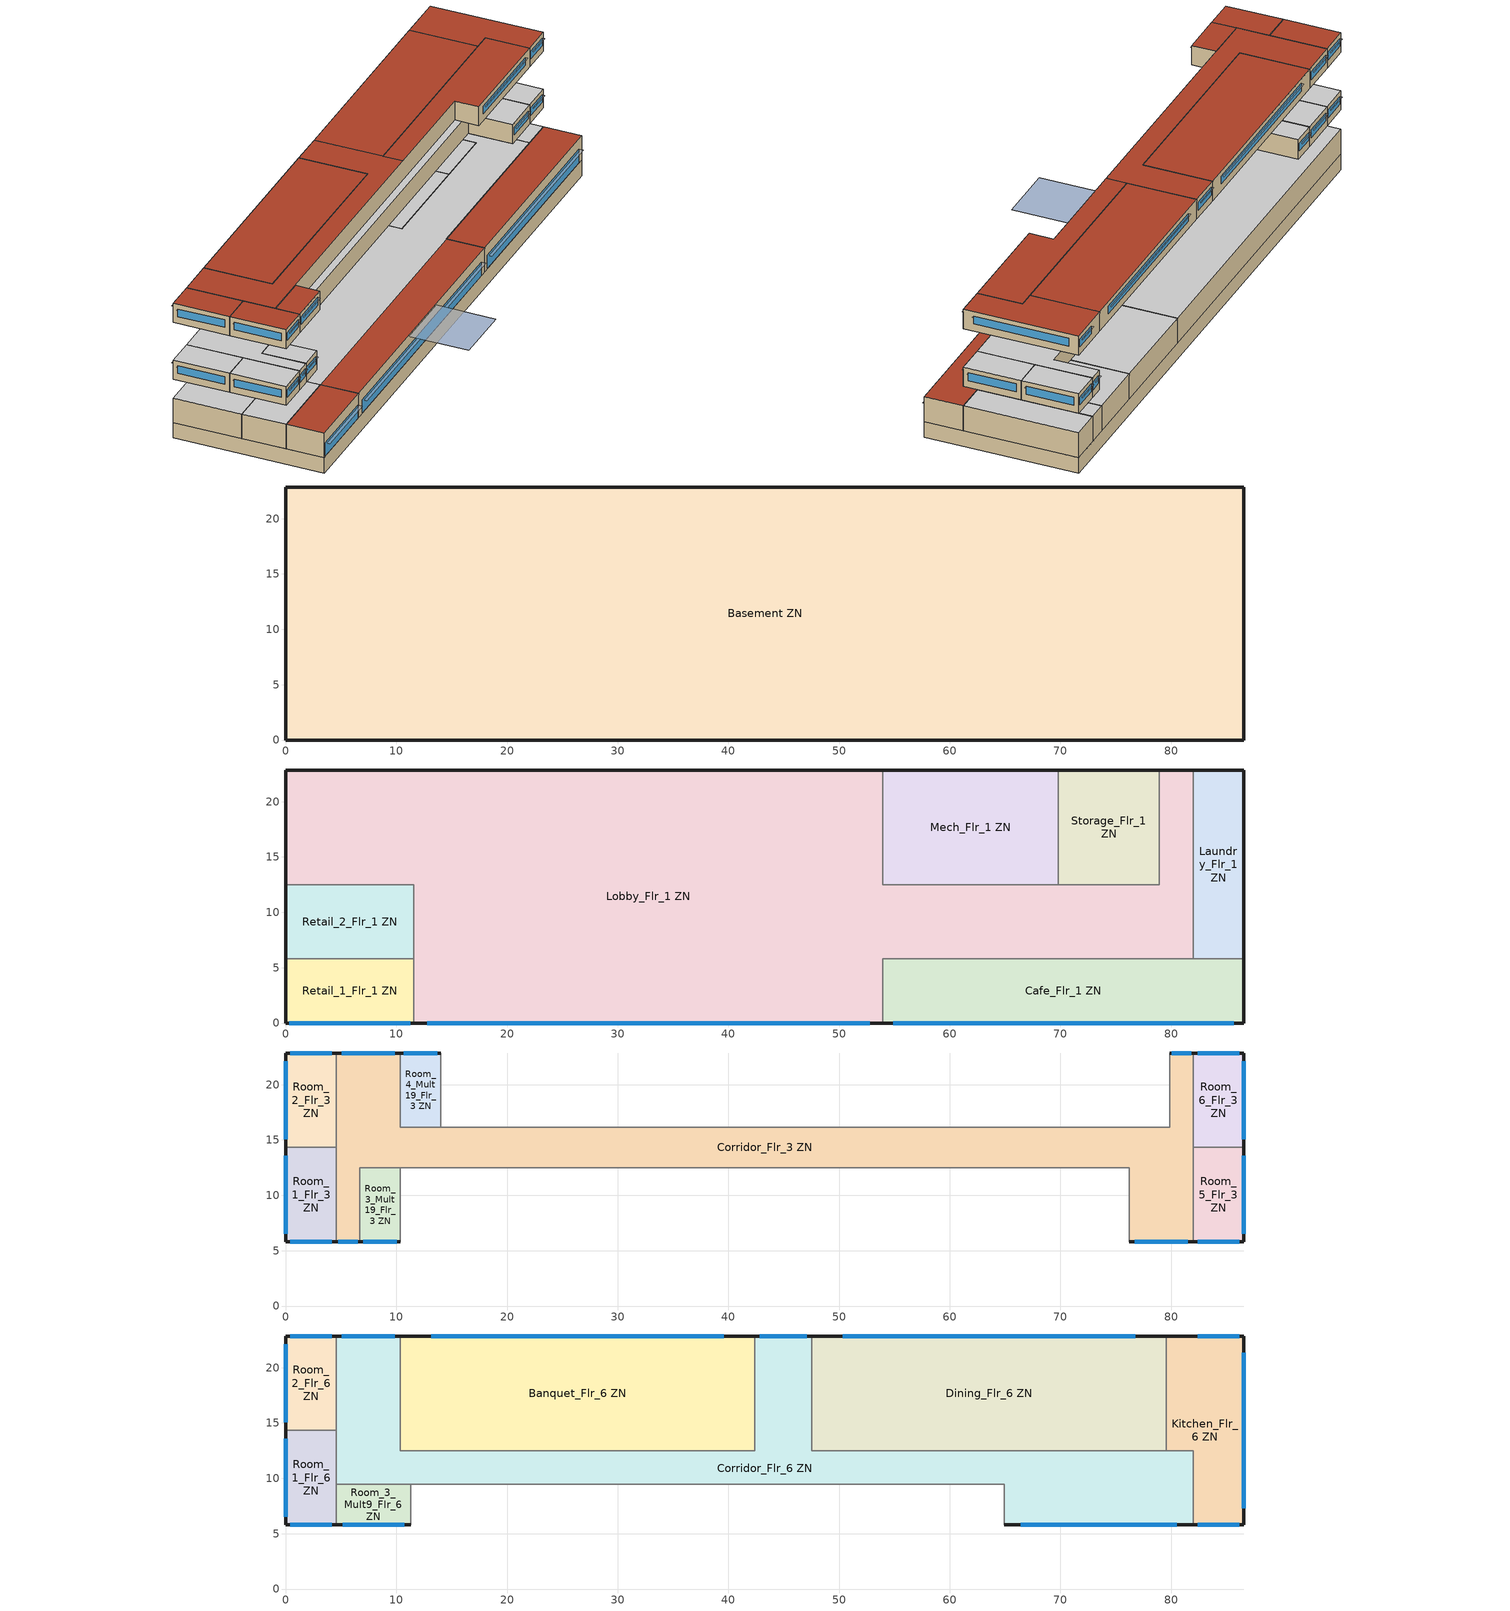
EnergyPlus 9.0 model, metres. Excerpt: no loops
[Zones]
Basement ZN
 floor ground (ext-slab-mass): 86.56,22.86 86.56,0 0,0 0,22.86 z-2.44
 wall ground (Typical Insulated Basement Mass Wall): 86.56,0 86.56,22.86 0,22.86 0,0 86.56,0 z-2.44:0
Cafe_Flr_1 ZN
 floor to Basement ZN (Typical Interior Floor): 86.56,5.79 86.56,0 53.95,0 53.95,5.79 z0
 wall outside (Typical Insulated Exterior Mass Wall adj ext wall insulation adj ext wall insulation): 53.95,0 86.56,0 86.56,5.79 z0:3.96
 wall to Lobby_Flr_1 ZN (Typical Interior Wall): 81.99,5.79 53.95,5.79 53.95,0 z0:3.96
 wall to Laundry_Flr_1 ZN (Typical Interior Wall): 86.56,5.79 81.99,5.79 z0:3.96
 window (Window U-0.624082438903 and Window SHGC 0.625567317244): 54.87,0 85.64,0 z0.15:2.29
 roof outside (Typical IEAD Roof R-13.51 adj roof insulation adj roof insulation): 86.56,0 86.56,5.79 53.95,5.79 53.95,0 z3.96
Laundry_Flr_1 ZN
 floor to Basement ZN (Typical Interior Floor): 86.56,22.86 86.56,5.79 81.99,5.79 81.99,22.86 z0
 wall outside (Typical Insulated Exterior Mass Wall adj ext wall insulation adj ext wall insulation): 86.56,5.79 86.56,22.86 81.99,22.86 z0:3.96
 wall to Lobby_Flr_1 ZN (Typical Interior Wall): 81.99,22.86 81.99,5.79 z0:3.96
 ceiling adiabatic (Floor Adiabatic construction): 86.56,5.79 86.56,22.86 81.99,22.86 81.99,5.79 z3.96
Lobby_Flr_1 ZN
 floor to Basement ZN (Typical Interior Floor): 53.95,22.86 53.95,0 11.58,0 11.58,12.5 0,12.5 0,22.86 z0; 81.99,22.86 81.99,5.79 53.95,5.79 53.95,12.5 78.94,12.5 78.94,22.86 z0
 wall outside (Typical Insulated Exterior Mass Wall adj ext wall insulation adj ext wall insulation): 53.95,22.86 0,22.86 0,12.5 / 11.58,0 53.95,0 / 81.99,22.86 78.94,22.86 z0:3.96
 wall to Mech_Flr_1 ZN (Typical Interior Wall): 69.8,12.5 53.95,12.5 53.95,22.86 z0:3.96
 wall to Retail_2_Flr_1 ZN (Typical Interior Wall): 0,12.5 11.58,12.5 11.58,5.79 z0:3.96
 wall to Retail_1_Flr_1 ZN (Typical Interior Wall): 11.58,5.79 11.58,0 z0:3.96
 wall to Storage_Flr_1 ZN (Typical Interior Wall): 78.94,22.86 78.94,12.5 69.8,12.5 z0:3.96
 window (Window U-0.624082438903 and Window SHGC 0.625567317244): 12.78,0 52.75,0 z0.15:2.29
 ceiling adiabatic (Floor Adiabatic construction): 81.99,5.79 81.99,22.86 78.94,22.86 78.94,12.5 53.95,12.5 53.95,22.86 0,22.86 0,12.5 11.58,12.5 11.58,5.79 z3.96
 roof outside (Typical IEAD Roof R-13.51 adj roof insulation adj roof insulation): 53.95,0 53.95,5.79 11.58,5.79 11.58,0 z3.96
Mech_Flr_1 ZN
 floor to Basement ZN (Typical Interior Floor): 69.8,22.86 69.8,12.5 53.95,12.5 53.95,22.86 z0
 wall outside (Typical Insulated Exterior Mass Wall adj ext wall insulation adj ext wall insulation): 69.8,22.86 53.95,22.86 z0:3.96
 wall to Storage_Flr_1 ZN (Typical Interior Wall): 69.8,12.5 69.8,22.86 z0:3.96
 ceiling adiabatic (Floor Adiabatic construction): 69.8,12.5 69.8,22.86 53.95,22.86 53.95,12.5 z3.96
Retail_1_Flr_1 ZN
 floor to Basement ZN (Typical Interior Floor): 11.58,5.79 11.58,0 0,0 0,5.79 z0
 wall outside (Typical Insulated Exterior Mass Wall adj ext wall insulation adj ext wall insulation): 0,5.79 0,0 11.58,0 z0:3.96
 wall to Retail_2_Flr_1 ZN (Typical Interior Wall): 11.58,5.79 0,5.79 z0:3.96
 window (Window U-0.624082438903 and Window SHGC 0.625567317244): 0.33,0 11.25,0 z0.15:2.29
 roof outside (Typical IEAD Roof R-13.51 adj roof insulation adj roof insulation): 11.58,0 11.58,5.79 0,5.79 0,0 z3.96
Retail_2_Flr_1 ZN
 floor to Basement ZN (Typical Interior Floor): 11.58,12.5 11.58,5.79 0,5.79 0,12.5 z0
 wall outside (Typical Insulated Exterior Mass Wall adj ext wall insulation adj ext wall insulation): 0,12.5 0,5.79 z0:3.96
 ceiling adiabatic (Floor Adiabatic construction): 11.58,5.79 11.58,12.5 0,12.5 0,5.79 z3.96
Storage_Flr_1 ZN
 floor to Basement ZN (Typical Interior Floor): 78.94,22.86 78.94,12.5 69.8,12.5 69.8,22.86 z0
 wall outside (Typical Insulated Exterior Mass Wall adj ext wall insulation adj ext wall insulation): 78.94,22.86 69.8,22.86 z0:3.96
 ceiling adiabatic (Floor Adiabatic construction): 78.94,12.5 78.94,22.86 69.8,22.86 69.8,12.5 z3.96
Corridor_Flr_3 ZN
 floor adiabatic (Floor Adiabatic construction): 10.36,22.86 10.36,12.5 6.71,12.5 6.71,5.79 4.57,5.79 4.57,22.86 z7.01; 76.2,16.15 76.2,12.5 10.36,12.5 10.36,16.15 z7.01; 81.99,22.86 81.99,5.79 76.2,5.79 76.2,16.15 79.86,16.15 79.86,22.86 z7.01
 wall outside (Typical Insulated Exterior Mass Wall adj ext wall insulation adj ext wall insulation): 10.36,22.86 4.57,22.86 / 4.57,5.79 6.71,5.79 / 81.99,22.86 79.86,22.86 / 76.2,5.79 81.99,5.79 z7.01:10.06
 wall adiabatic (Wall Adiabatic construction): 79.86,22.86 79.86,16.15 10.36,16.15 10.36,22.86 / 6.71,5.79 6.71,12.5 76.2,12.5 76.2,5.79 z7.01:10.06
 wall to Room_5_Flr_3 ZN (Typical Interior Wall): 81.99,5.79 81.99,14.33 z7.01:10.06
 wall to Room_1_Flr_3 ZN (Typical Interior Wall): 4.57,14.33 4.57,5.79 z7.01:10.06
 wall to Room_6_Flr_3 ZN (Typical Interior Wall): 81.99,14.33 81.99,22.86 z7.01:10.06
 wall to Room_2_Flr_3 ZN (Typical Interior Wall): 4.57,22.86 4.57,14.33 z7.01:10.06
 window (Window U-0.624082438903 and Window SHGC 0.625567317244): 9.86,22.86 5.08,22.86 / 4.76,5.79 6.52,5.79 / 81.81,22.86 80.04,22.86 / 76.71,5.79 81.49,5.79 z8.11:9.33
 ceiling adiabatic (Floor Adiabatic construction): 6.71,5.79 6.71,12.5 10.36,12.5 10.36,22.86 4.57,22.86 4.57,5.79 z10.06; 76.2,12.5 76.2,16.15 10.36,16.15 10.36,12.5 z10.06; 81.99,5.79 81.99,22.86 79.86,22.86 79.86,16.15 76.2,16.15 76.2,5.79 z10.06
Room_1_Flr_3 ZN
 floor adiabatic (Floor Adiabatic construction): 4.57,14.33 4.57,5.79 0,5.79 0,14.33 z7.01
 wall outside (Typical Insulated Exterior Mass Wall adj ext wall insulation adj ext wall insulation): 0,14.33 0,5.79 4.57,5.79 z7.01:10.06
 wall to Room_2_Flr_3 ZN (Typical Interior Wall): 4.57,14.33 0,14.33 z7.01:10.06
 window (Window U-0.624082438903 and Window SHGC 0.625567317244): 0.4,5.79 4.17,5.79 / 0,13.58 0,6.54 z8.11:9.33
 ceiling adiabatic (Floor Adiabatic construction): 4.57,5.79 4.57,14.33 0,14.33 0,5.79 z10.06
Room_2_Flr_3 ZN
 floor adiabatic (Floor Adiabatic construction): 4.57,22.86 4.57,14.33 0,14.33 0,22.86 z7.01
 wall outside (Typical Insulated Exterior Mass Wall adj ext wall insulation adj ext wall insulation): 4.57,22.86 0,22.86 0,14.33 z7.01:10.06
 window (Window U-0.624082438903 and Window SHGC 0.625567317244): 4.17,22.86 0.4,22.86 / 0,22.11 0,15.07 z8.11:9.33
 ceiling adiabatic (Floor Adiabatic construction): 4.57,14.33 4.57,22.86 0,22.86 0,14.33 z10.06
Room_3_Mult19_Flr_3 ZN
 floor adiabatic (Floor Adiabatic construction): 10.36,12.5 10.36,5.79 6.71,5.79 6.71,12.5 z7.01
 wall outside (Typical Insulated Exterior Mass Wall adj ext wall insulation adj ext wall insulation): 6.71,5.79 10.36,5.79 z7.01:10.06
 wall adiabatic (Wall Adiabatic construction): 10.36,5.79 10.36,12.5 6.71,12.5 6.71,5.79 z7.01:10.06
 window (Window U-0.624082438903 and Window SHGC 0.625567317244): 7.03,5.79 10.04,5.79 z8.11:9.33
 ceiling adiabatic (Floor Adiabatic construction): 10.36,5.79 10.36,12.5 6.71,12.5 6.71,5.79 z10.06
Room_4_Mult19_Flr_3 ZN
 floor adiabatic (Floor Adiabatic construction): 14.02,22.86 14.02,16.15 10.36,16.15 10.36,22.86 z7.01
 wall outside (Typical Insulated Exterior Mass Wall adj ext wall insulation adj ext wall insulation): 14.02,22.86 10.36,22.86 z7.01:10.06
 wall adiabatic (Wall Adiabatic construction): 10.36,22.86 10.36,16.15 14.02,16.15 14.02,22.86 z7.01:10.06
 window (Window U-0.624082438903 and Window SHGC 0.625567317244): 13.7,22.86 10.68,22.86 z8.11:9.33
 ceiling adiabatic (Floor Adiabatic construction): 14.02,16.15 14.02,22.86 10.36,22.86 10.36,16.15 z10.06
Room_5_Flr_3 ZN
 floor adiabatic (Floor Adiabatic construction): 86.56,14.33 86.56,5.79 81.99,5.79 81.99,14.33 z7.01
 wall outside (Typical Insulated Exterior Mass Wall adj ext wall insulation adj ext wall insulation): 81.99,5.79 86.56,5.79 86.56,14.33 z7.01:10.06
 wall to Room_6_Flr_3 ZN (Typical Interior Wall): 86.56,14.33 81.99,14.33 z7.01:10.06
 window (Window U-0.624082438903 and Window SHGC 0.625567317244): 86.56,6.54 86.56,13.58 / 82.39,5.79 86.16,5.79 z8.11:9.33
 ceiling adiabatic (Floor Adiabatic construction): 86.56,5.79 86.56,14.33 81.99,14.33 81.99,5.79 z10.06
Room_6_Flr_3 ZN
 floor adiabatic (Floor Adiabatic construction): 86.56,22.86 86.56,14.33 81.99,14.33 81.99,22.86 z7.01
 wall outside (Typical Insulated Exterior Mass Wall adj ext wall insulation adj ext wall insulation): 86.56,14.33 86.56,22.86 81.99,22.86 z7.01:10.06
 window (Window U-0.624082438903 and Window SHGC 0.625567317244): 86.56,15.07 86.56,22.11 / 86.16,22.86 82.39,22.86 z8.11:9.33
 ceiling adiabatic (Floor Adiabatic construction): 86.56,14.33 86.56,22.86 81.99,22.86 81.99,14.33 z10.06
Banquet_Flr_6 ZN
 floor adiabatic (Floor Adiabatic construction): 42.37,22.86 42.37,12.5 10.36,12.5 10.36,22.86 z16.15
 wall outside (Typical Insulated Exterior Mass Wall adj ext wall insulation adj ext wall insulation): 42.37,22.86 10.36,22.86 z16.15:19.2
 wall to Corridor_Flr_6 ZN (Typical Interior Wall): 10.36,22.86 10.36,12.5 42.37,12.5 42.37,22.86 z16.15:19.2
 window (Window U-0.624082438903 and Window SHGC 0.625567317244): 39.57,22.86 13.16,22.86 z17.26:18.48
 roof outside (Typical IEAD Roof R-13.51 adj roof insulation adj roof insulation): 42.37,12.5 42.37,22.86 10.36,22.86 10.36,12.5 z19.2
Corridor_Flr_6 ZN
 floor adiabatic (Floor Adiabatic construction): 47.55,22.86 47.55,12.5 81.99,12.5 81.99,5.79 64.92,5.79 64.92,9.45 4.57,9.45 4.57,22.86 10.36,22.86 10.36,12.5 42.37,12.5 42.37,22.86 z16.15
 wall outside (Typical Insulated Exterior Mass Wall adj ext wall insulation adj ext wall insulation): 10.36,22.86 4.57,22.86 / 47.55,22.86 42.37,22.86 / 64.92,5.79 81.99,5.79 z16.15:19.2
 wall adiabatic (Wall Adiabatic construction): 4.57,22.86 4.57,9.45 64.92,9.45 64.92,5.79 / 81.99,12.5 47.55,12.5 z16.15:19.2
 wall to Dining_Flr_6 ZN (Typical Interior Wall): 47.55,12.5 47.55,22.86 z16.15:19.2
 wall to Kitchen_Flr_6 ZN (Typical Interior Wall): 81.99,5.79 81.99,12.5 z16.15:19.2
 window (Window U-0.624082438903 and Window SHGC 0.625567317244): 9.86,22.86 5.08,22.86 / 47.1,22.86 42.82,22.86 / 66.41,5.79 80.5,5.79 z17.26:18.48
 roof outside (Typical IEAD Roof R-13.51 adj roof insulation adj roof insulation): 47.55,9.45 47.55,22.86 42.37,22.86 42.37,12.5 10.36,12.5 10.36,22.86 4.57,22.86 4.57,9.45 z19.2; 81.99,5.79 81.99,12.5 47.55,12.5 47.55,9.45 64.92,9.45 64.92,5.79 z19.2
Dining_Flr_6 ZN
 floor adiabatic (Floor Adiabatic construction): 79.55,22.86 79.55,12.5 47.55,12.5 47.55,22.86 z16.15
 wall outside (Typical Insulated Exterior Mass Wall adj ext wall insulation adj ext wall insulation): 79.55,22.86 47.55,22.86 z16.15:19.2
 wall to Kitchen_Flr_6 ZN (Typical Interior Wall): 79.55,12.5 79.55,22.86 z16.15:19.2
 wall adiabatic (Wall Adiabatic construction): 47.55,12.5 79.55,12.5 z16.15:19.2
 window (Window U-0.624082438903 and Window SHGC 0.625567317244): 76.76,22.86 50.34,22.86 z17.26:18.48
 roof outside (Typical IEAD Roof R-13.51 adj roof insulation adj roof insulation): 79.55,12.5 79.55,22.86 47.55,22.86 47.55,12.5 z19.2
Kitchen_Flr_6 ZN
 floor adiabatic (Floor Adiabatic construction): 86.56,22.86 86.56,5.79 81.99,5.79 81.99,12.5 79.55,12.5 79.55,22.86 z16.15
 wall outside (Typical Insulated Exterior Mass Wall adj ext wall insulation adj ext wall insulation): 81.99,5.79 86.56,5.79 86.56,22.86 79.55,22.86 z16.15:19.2
 wall adiabatic (Wall Adiabatic construction): 79.55,12.5 81.99,12.5 z16.15:19.2
 window (Window U-0.624082438903 and Window SHGC 0.625567317244): 82.39,5.79 86.16,5.79 / 86.56,7.28 86.56,21.37 / 86.16,22.86 82.39,22.86 z17.26:18.48
 roof outside (Typical IEAD Roof R-13.51 adj roof insulation adj roof insulation): 86.56,5.79 86.56,22.86 79.55,22.86 79.55,12.5 81.99,12.5 81.99,5.79 z19.2
Room_1_Flr_6 ZN
 floor adiabatic (Floor Adiabatic construction): 4.57,14.33 4.57,5.79 0,5.79 0,14.33 z16.15
 wall outside (Typical Insulated Exterior Mass Wall adj ext wall insulation adj ext wall insulation): 0,14.33 0,5.79 4.57,5.79 z16.15:19.2
 wall adiabatic (Wall Adiabatic construction): 4.57,5.79 4.57,14.33 z16.15:19.2
 wall to Room_2_Flr_6 ZN (Typical Interior Wall): 4.57,14.33 0,14.33 z16.15:19.2
 window (Window U-0.624082438903 and Window SHGC 0.625567317244): 0.4,5.79 4.17,5.79 / 0,13.58 0,6.54 z17.26:18.48
 roof outside (Typical IEAD Roof R-13.51 adj roof insulation adj roof insulation): 4.57,5.79 4.57,14.33 0,14.33 0,5.79 z19.2
Room_2_Flr_6 ZN
 floor adiabatic (Floor Adiabatic construction): 4.57,22.86 4.57,14.33 0,14.33 0,22.86 z16.15
 wall outside (Typical Insulated Exterior Mass Wall adj ext wall insulation adj ext wall insulation): 4.57,22.86 0,22.86 0,14.33 z16.15:19.2
 wall adiabatic (Wall Adiabatic construction): 4.57,14.33 4.57,22.86 z16.15:19.2
 window (Window U-0.624082438903 and Window SHGC 0.625567317244): 4.17,22.86 0.4,22.86 / 0,22.11 0,15.07 z17.26:18.48
 roof outside (Typical IEAD Roof R-13.51 adj roof insulation adj roof insulation): 4.57,14.33 4.57,22.86 0,22.86 0,14.33 z19.2
Room_3_Mult9_Flr_6 ZN
 floor adiabatic (Floor Adiabatic construction): 11.28,9.45 11.28,5.79 4.57,5.79 4.57,9.45 z16.15
 wall outside (Typical Insulated Exterior Mass Wall adj ext wall insulation adj ext wall insulation): 4.57,5.79 11.28,5.79 z16.15:19.2
 wall adiabatic (Wall Adiabatic construction): 11.28,5.79 11.28,9.45 4.57,9.45 4.57,5.79 z16.15:19.2
 window (Window U-0.624082438903 and Window SHGC 0.625567317244): 5.16,5.79 10.69,5.79 z17.26:18.48
 roof outside (Typical IEAD Roof R-13.51 adj roof insulation adj roof insulation): 11.28,5.79 11.28,9.45 4.57,9.45 4.57,5.79 z19.2
shading: 37.34,-9.14 37.34,0 28.19,0 28.19,-9.14 z3.96; 13.16,22.86 39.57,22.86 39.57,23.24 13.16,23.24 z18.48; 85.63,0 54.88,0 54.88,-0.67 85.63,-0.67 z2.29; 5.08,22.86 9.86,22.86 9.86,23.24 5.08,23.24 z9.33; 6.52,5.79 4.76,5.79 4.76,5.41 6.52,5.41 z9.33; 80.04,22.86 81.81,22.86 81.81,23.24 80.04,23.24 z9.33; 81.48,5.79 76.71,5.79 76.71,5.41 81.48,5.41 z9.33; 5.08,22.86 9.86,22.86 9.86,23.24 5.08,23.24 z18.48; 42.82,22.86 47.09,22.86 47.09,23.24 42.82,23.24 z18.48; 80.5,5.79 66.42,5.79 66.42,5.41 80.5,5.41 z18.48; 50.35,22.86 76.75,22.86 76.75,23.24 50.35,23.24 z18.48; 86.16,5.79 82.39,5.79 82.39,5.41 86.16,5.41 z18.48; 86.56,21.37 86.56,7.29 86.94,7.29 86.94,21.37 z18.48; 82.39,22.86 86.16,22.86 86.16,23.24 82.39,23.24 z18.48; 52.74,0 12.79,0 12.79,-0.67 52.74,-0.67 z2.29; 11.25,0 0.33,0 0.33,-0.67 11.25,-0.67 z2.29; 4.17,5.79 0.4,5.79 0.4,5.41 4.17,5.41 z9.33; 0,6.54 0,13.58 -0.38,13.58 -0.38,6.54 z9.33; 4.17,5.79 0.4,5.79 0.4,5.41 4.17,5.41 z18.48; 0,6.54 0,13.58 -0.38,13.58 -0.38,6.54 z18.48; 0.4,22.86 4.17,22.86 4.17,23.24 0.4,23.24 z9.33; 0,15.07 0,22.11 -0.38,22.11 -0.38,15.07 z9.33; 0.4,22.86 4.17,22.86 4.17,23.24 0.4,23.24 z18.48; 0,15.07 0,22.11 -0.38,22.11 -0.38,15.07 z18.48; 10.04,5.79 7.03,5.79 7.03,5.41 10.04,5.41 z9.33; 10.69,5.79 5.16,5.79 5.16,5.41 10.69,5.41 z18.48; 10.68,22.86 13.7,22.86 13.7,23.24 10.68,23.24 z9.33; 86.56,13.58 86.56,6.54 86.94,6.54 86.94,13.58 z9.33; 86.16,5.79 82.39,5.79 82.39,5.41 86.16,5.41 z9.33; 86.56,22.11 86.56,15.07 86.94,15.07 86.94,22.11 z9.33; 82.39,22.86 86.16,22.86 86.16,23.24 82.39,23.24 z9.33
[Building]
DOE Ref 1980-2004-LargeHotel-ASHRAE 169-2006-1A created: 2017-12-25 16:13:06 -0700: North Axis {deg}=0; Terrain=City; Loads Convergence Tolerance Value=0.04; Temperature Convergence Tolerance Value {deltaC}=0.2; Solar Distribution=FullInteriorAndExterior; Maximum Number of Warmup Days=25; Minimum Number of Warmup Days=6
[Site:Location]
Miami Intl Ap_FL_USA: Latitude {deg}=25.82; Longitude {deg}=-80.3; Time Zone {hr}=-5; Elevation {m}=11
[Site:GroundTemperature:BuildingSurface]
22.509, 22.645, 22.781, 22.956, 23.052, 23.08, 23.116, 23.108, 23.133, 23.139, 23.077, 22.913
[Site:WaterMainsTemperature]
Calculation Method=Correlation; Annual Average Outdoor Air Temperature {C}=24.4917; Maximum Difference In Monthly Average Outdoor Air Temperatures {deltaC}=8.7
[SizingPeriod:DesignDay] Day of Month=21; Dry-Bulb Temperature Range Modifier Type=DefaultMultipliers; Humidity Condition Type=Wetbulb; Barometric Pressure {Pa}=101193; Rain Indicator=No; Snow Indicator=No; Daylight Saving Time Indicator=No
Name | Month | Day Type | Maximum Dry-Bulb Temperature {C} | Daily Dry-Bulb Temperature Range {deltaC} | Wetbulb or DewPoint at Maximum Dry-Bulb {C} | Wind Speed {m/s} | Wind Direction {deg} | Solar Model Indicator | ASHRAE Clear Sky Optical Depth for Beam Irradiance (taub) | ASHRAE Clear Sky Optical Depth for Diffuse Irradiance (taud) | Sky Clearness
Miami Intl Ap Ann Clg .4% Condns DB=>MWB | 7 | SummerDesignDay | 33.2 | 6.7 | 25.3 | 4.5 | 140 | ASHRAETau | 0.528 | 1.905
Miami Intl Ap Ann Htg 99.6% Condns DB | 1 | WinterDesignDay | 8.7 | 0 | 8.7 | 3.8 | 340 | ASHRAEClearSky |  |  | 0
[Material] Thermal Absorptance=0.9
Name | Roughness | Thickness {m} | Conductivity {W/m-K} | Density {kg/m3} | Specific Heat {J/kg-K} | Solar Absorptance | Visible Absorptance
1/2IN Gypsum | Smooth | 0.0127 | 0.16 | 784.9 | 830 | 0.4 | 0.4
100mm Normalweight concrete floor | MediumSmooth | 0.1016 | 2.31 | 2322 | 832 | 0.7 | 0.7
1IN Stucco | Smooth | 0.0253 | 0.6918 | 1858 | 837 | 0.7 | 0.92
8 in. Concrete Block Basement Wall | MediumRough | 0.2032 | 1.326 | 1842 | 912 | 0.7 | 0.7
8IN CONCRETE HW RefBldg | Rough | 0.2032 | 1.311 | 2240 | 836.8 | 0.7 | 0.7
G01 13mm gypsum board | Smooth | 0.0127 | 0.16 | 800 | 1090 | 0.7 | 0.5
HW CONCRETE | Rough | 0.1016 | 1.31125 | 2240 | 837.36 | 0.7 | 0.7
Metal Roof Surface | Smooth | 0.0008 | 45.28 | 7824 | 500 | 0.7 | 0.7
Roof Membrane | VeryRough | 0.0095 | 0.16 | 1121.29 | 1460 | 0.77 | 0.7
Std Wood 6inch | MediumSmooth | 0.15 | 0.12 | 540 | 1210 | 0.7 | 0.7
[Material:NoMass] Thermal Absorptance=0.9; Solar Absorptance=0.7
Name | Roughness | Thermal Resistance {m2-K/W} | Visible Absorptance
CP02 CARPET PAD | VeryRough | 0.21648 | 0.8
Nonres_Floor_Insulation | MediumSmooth | 2.88292 | 0.7
Typical Insulation R-12.4_R-value 18.87975939 (ft^2*h*R/Btu)_R-value 9.07369482076 (ft^2*h*R/Btu) | Smooth | 1.59797 | 0.7
Typical Insulation R-12.4_R-value 31.14318415 (ft^2*h*R/Btu)_R-value 18.0089543184 (ft^2*h*R/Btu) | Smooth | 3.17156 | 0.7
[WindowMaterial:SimpleGlazingSystem]
Simple Glazing Material U-0.624082438903 and SHGC 0.625567317244: U-Factor {W/m2-K}=3.5437; Solar Heat Gain Coefficient=0.625567
[Construction]
ext-slab-mass: HW CONCRETE, CP02 CARPET PAD
Floor Adiabatic construction: CP02 CARPET PAD, 100mm Normalweight concrete floor, Nonres_Floor_Insulation
InteriorFurnishings: Std Wood 6inch
Typical IEAD Roof R-13.51 adj roof insulation adj roof insulation: Roof Membrane, Typical Insulation R-12.4_R-value 31.14318415 (ft^2*h*R/Btu)_R-value 18.0089543184 (ft^2*h*R/Btu), Metal Roof Surface
Typical Insulated Basement Mass Wall: 8 in. Concrete Block Basement Wall
Typical Insulated Exterior Mass Wall adj ext wall insulation adj ext wall insulation: 1IN Stucco, 8IN CONCRETE HW RefBldg, Typical Insulation R-12.4_R-value 18.87975939 (ft^2*h*R/Btu)_R-value 9.07369482076 (ft^2*h*R/Btu), 1/2IN Gypsum
Typical Interior Floor: 100mm Normalweight concrete floor, CP02 CARPET PAD
Typical Interior Wall; Wall Adiabatic construction: G01 13mm gypsum board, G01 13mm gypsum board
Window U-0.624082438903 and Window SHGC 0.625567317244: Simple Glazing Material U-0.624082438903 and SHGC 0.625567317244
[Zone] Part of Total Floor Area=Yes
Name | Multiplier
Banquet_Flr_6 ZN; Basement ZN; Cafe_Flr_1 ZN; Corridor_Flr_6 ZN; Dining_Flr_6 ZN; Kitchen_Flr_6 ZN; Laundry_Flr_1 ZN; Lobby_Flr_1 ZN; Mech_Flr_1 ZN; Retail_1_Flr_1 ZN; Retail_2_Flr_1 ZN; Room_1_Flr_6 ZN; Room_2_Flr_6 ZN; Storage_Flr_1 ZN
Corridor_Flr_3 ZN; Room_1_Flr_3 ZN; Room_2_Flr_3 ZN; Room_5_Flr_3 ZN; Room_6_Flr_3 ZN | 4
Room_3_Mult19_Flr_3 ZN; Room_4_Mult19_Flr_3 ZN | 76
Room_3_Mult9_Flr_6 ZN | 9
[InternalMass] Construction=InteriorFurnishings
Name | Zone | Surface Area {m2}
Banquet_Flr_6 Mass | Banquet_Flr_6 ZN | 663.315
Basement Mass | Basement ZN | 3957.66
Cafe_Flr_1 Mass | Cafe_Flr_1 ZN | 377.724
Corridor_Flr_3 Mass | Corridor_Flr_3 ZN | 778.809
Corridor_Flr_6 Mass | Corridor_Flr_6 ZN | 824.249
Dining_Flr_6 Mass | Dining_Flr_6 ZN | 663.315
Kitchen_Flr_6 Mass; Kitchen_Flr_6 Mass 1; Kitchen_Flr_6 Mass 2 | Kitchen_Flr_6 ZN | 206.609
Laundry_Flr_1 Mass | Laundry_Flr_1 ZN | 156.079
Lobby_Flr_1 Mass | Lobby_Flr_1 ZN | 2616.37
Mech_Flr_1 Mass | Mech_Flr_1 ZN | 328.486
Retail_1_Flr_1 Mass | Retail_1_Flr_1 ZN | 134.143
Retail_2_Flr_1 Mass | Retail_2_Flr_1 ZN | 155.338
Room_1_Flr_3 Mass | Room_1_Flr_3 ZN | 78.04404
Room_1_Flr_6 Mass | Room_1_Flr_6 ZN | 78.04404
Room_2_Flr_3 Mass | Room_2_Flr_3 ZN | 78.0349
Room_2_Flr_6 Mass | Room_2_Flr_6 ZN | 78.0349
Room_3_Mult19_Flr_3 Mass | Room_3_Mult19_Flr_3 ZN | 49.0477
Room_3_Mult9_Flr_6 Mass | Room_3_Mult9_Flr_6 ZN | 49.0611
Room_4_Mult19_Flr_3 Mass | Room_4_Mult19_Flr_3 ZN | 49.0611
Room_5_Flr_3 Mass | Room_5_Flr_3 ZN | 78.044
Room_6_Flr_3 Mass | Room_6_Flr_3 ZN | 78.0349
Storage_Flr_1 Mass | Storage_Flr_1 ZN | 189.519
[AvailabilityManager:NightCycle] Applicability Schedule=Always On Discrete; Fan Schedule=HotelLarge HVACOperationSchd; Control Type=CycleOnAny; Thermostat Tolerance {deltaC}=1; Cycling Run Time Control Type=FixedRunTime; Cycling Run Time {s}=3600
Availability Manager Night Cycle 2; Availability Manager Night Cycle 1
[AvailabilityManager:Scheduled] Schedule=Always On Discrete
Air Loop HVAC Outdoor Air System 1 Availability Manager; VAV WITH REHEAT OA Sys Availability Manager
[Exterior:Lights]
Name | Schedule | Design Level {W} | Control Option
Fuel equipment 1 | LargeHotel BLDG ELEVATORS | 122222 | ScheduleNameOnly
Occ Sensing Exterior Lights Def | Always On | 27826 | AstronomicalClock
[Refrigeration:Compressor] Rated Return Gas Temperature {C}=18.3; Rated Subcooling {deltaC}=0; Mode of Operation=Subcritical
Name | Refrigeration Compressor Power Curve | Refrigeration Compressor Capacity Curve
Refrigeration Compressor 1 | Refrigeration Compressor Power Curve | Refrigeration Compressor Capacity Curve
Refrigeration Compressor 2 | Refrigeration Compressor Power Curve 1 | Refrigeration Compressor Capacity Curve 1
[Schedule:Day:Interval]
Always On Default; HotelLarge HVACOperationSchd Default; HotelLarge HVACOperationSchd Summer Design Day; HotelLarge HVACOperationSchd Winter Design Day: No, 24:00, 1
LargeHotel BLDG ELEVATORS Default; LargeHotel BLDG ELEVATORS Summer Design Day; LargeHotel BLDG ELEVATORS Winter Design Day: No, 04:00, 0.05, 05:00, 0.1, 06:00, 0.2, 07:00, 0.4, 09:00, 0.5, 10:00, 0.35, 16:00, 0.15, 17:00, 0.35, 19:00, 0.5, 21:00, 0.4, 22:00, 0.3, 23:00, 0.2, 24:00, 0.1
[Schedule:Week:Daily]
Always On Week Rule - Jan1-Dec31: Always On Default, Always On Default, Always On Default, Always On Default, Always On Default, Always On Default, Always On Default, Always On Default, Always On Default, Always On Default, Always On Default, Always On Default
HotelLarge HVACOperationSchd Week Rule - Jan1-Dec31: HotelLarge HVACOperationSchd Default, HotelLarge HVACOperationSchd Default, HotelLarge HVACOperationSchd Default, HotelLarge HVACOperationSchd Default, HotelLarge HVACOperationSchd Default, HotelLarge HVACOperationSchd Default, HotelLarge HVACOperationSchd Default, HotelLarge HVACOperationSchd Default, HotelLarge HVACOperationSchd Summer Design Day, HotelLarge HVACOperationSchd Winter Design Day, HotelLarge HVACOperationSchd Default, HotelLarge HVACOperationSchd Default
LargeHotel BLDG ELEVATORS Week Rule - Jan1-Dec31: LargeHotel BLDG ELEVATORS Default, LargeHotel BLDG ELEVATORS Default, LargeHotel BLDG ELEVATORS Default, LargeHotel BLDG ELEVATORS Default, LargeHotel BLDG ELEVATORS Default, LargeHotel BLDG ELEVATORS Default, LargeHotel BLDG ELEVATORS Default, LargeHotel BLDG ELEVATORS Default, LargeHotel BLDG ELEVATORS Summer Design Day, LargeHotel BLDG ELEVATORS Winter Design Day, LargeHotel BLDG ELEVATORS Default, LargeHotel BLDG ELEVATORS Default
[Schedule:Year]
Always On: Always On Week Rule - Jan1-Dec31, 1, 1, 12, 31
HotelLarge HVACOperationSchd: HotelLarge HVACOperationSchd Week Rule - Jan1-Dec31, 1, 1, 12, 31
LargeHotel BLDG ELEVATORS: LargeHotel BLDG ELEVATORS Week Rule - Jan1-Dec31, 1, 1, 12, 31
[Schedule:Constant]
Always On Discrete: Hourly Value=1
[Curve:Bicubic] Minimum Value of x {BasedOnField A2}=-23.3; Maximum Value of x {BasedOnField A2}=7.2; Minimum Value of y {BasedOnField A3}=10; Maximum Value of y {BasedOnField A3}=60; Input Unit Type for X=Temperature; Input Unit Type for Y=Temperature
Name | Coefficient1 Constant | Coefficient2 x | Coefficient3 x**2 | Coefficient4 y | Coefficient5 y**2 | Coefficient6 x*y | Coefficient7 x**3 | Coefficient8 y**3 | Coefficient9 x**2*y | Coefficient10 x*y**2 | Output Unit Type
Refrigeration Compressor Capacity Curve; Refrigeration Compressor Capacity Curve 1 | 83249.9 | 3147.96 | 44.9276 | -1035.51 | 3.74692 | -37.3907 | 0.179897 | -0.0199971 | -0.481641 | 0.0428673 | Capacity
Refrigeration Compressor Power Curve; Refrigeration Compressor Power Curve 1 | 4451.46 | -166.108 | -5.35664 | 263.553 | -0.958849 | 8.09252 | -0.0239354 | 0.000633306 | 0.0778798 | -0.0167386 | Power
